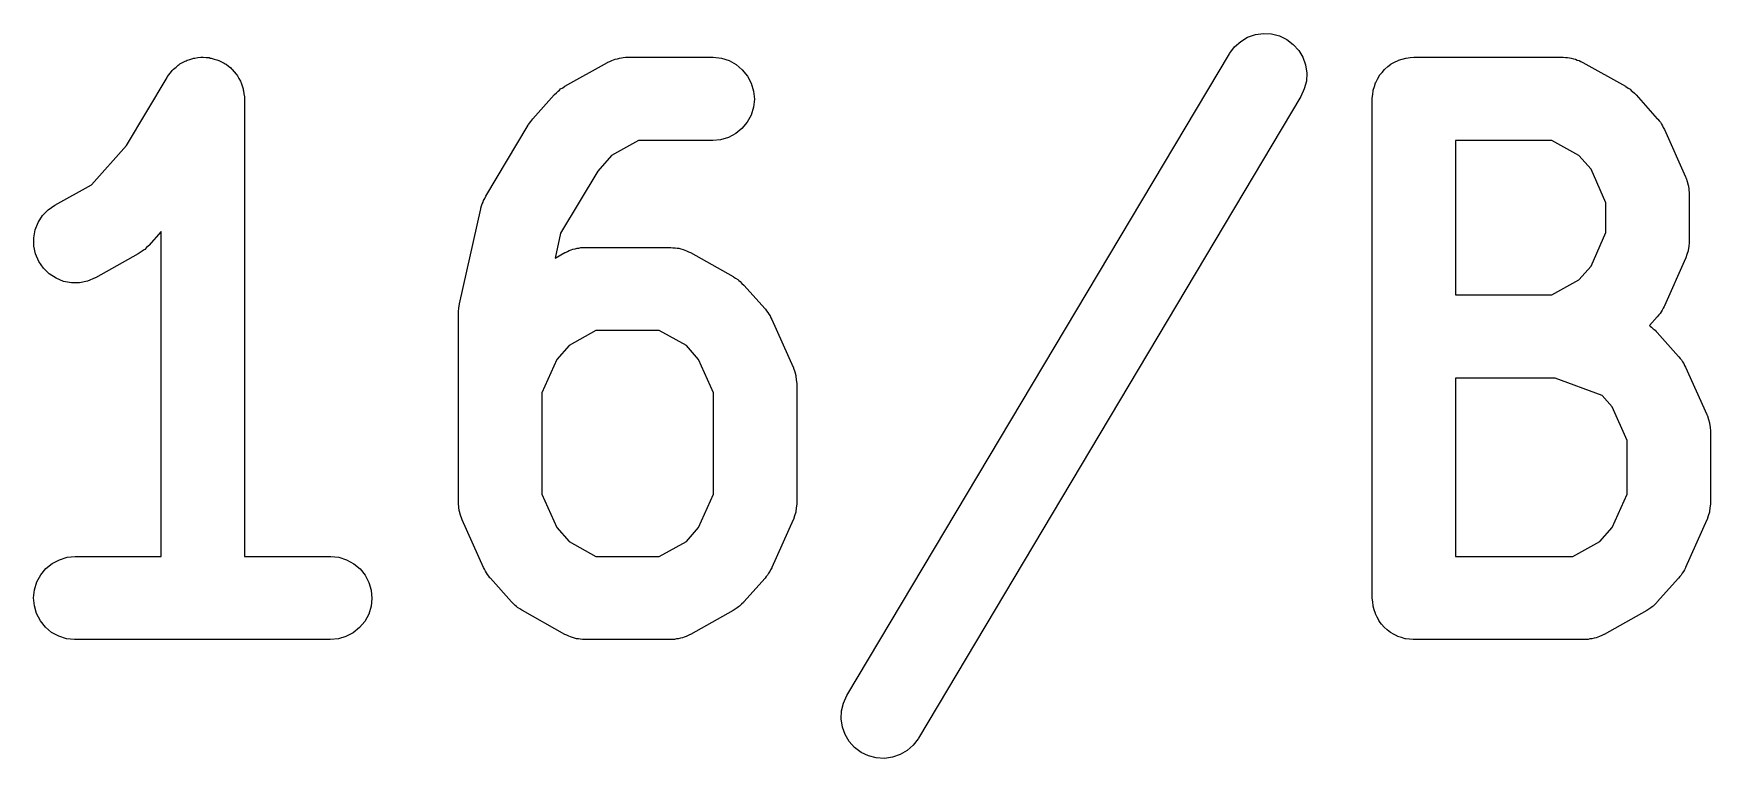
# Model space of a CAD drawing. Header units: millimetres. Extents: x 17 to 402, y -127 to -24.
# Drawn here: x 30.952 to 33.47, y -56.774 to -55.685 of the extents above; entities that cross this region are included whole.
import ezdxf

# ---------------------------------------------------------------- set-up
doc = ezdxf.new("R2010")
doc.units = ezdxf.units.MM
doc.header["$LTSCALE"] = 25.4
doc.layers.add('BLACK', color=7, linetype='CONTINUOUS')

msp = doc.modelspace()

# ---------------------------------------------------------------- linework, layer by layer
at = {"layer": 'BLACK', "linetype": 'Continuous'}
for p, q in [((32.7647, -55.6969), (32.7751, -55.6905)), ((32.7751, -55.6905), (32.7868, -55.6865)), ((32.7868, -55.6865), (32.7988, -55.6849)), ((32.7988, -55.6849), (32.811, -55.6854)), ((32.811, -55.6854), (32.8229, -55.6885)), ((32.8229, -55.6885), (32.8338, -55.6938)), ((32.8338, -55.6938), (32.8435, -55.7012)), ((31.1991, -55.7212), (31.2036, -55.7205)), ((31.2036, -55.7205), (31.2052, -55.7207)), ((31.2052, -55.7207), (31.2067, -55.7205)), ((31.2067, -55.7205), (31.2113, -55.721)), ((31.2113, -55.721), (31.2158, -55.7212)), ((31.8351, -55.7215), (31.8376, -55.721)), ((31.8376, -55.721), (31.8409, -55.7207)), ((31.8409, -55.7207), (31.8442, -55.7205)), ((31.8442, -55.7205), (31.972, -55.7205)), ((31.972, -55.7205), (31.9728, -55.7205)), ((31.9728, -55.7205), (31.985, -55.722)), ((32.1734, -56.6796), (32.7477, -55.7154)), ((32.7477, -55.7154), (32.7482, -55.7146)), ((32.7482, -55.7146), (32.7556, -55.705)), ((32.7556, -55.705), (32.7647, -55.6969)), ((32.8435, -55.7012), (32.8519, -55.7103)), ((32.8519, -55.7103), (32.8579, -55.7207)), ((32.8579, -55.7207), (32.862, -55.7322)), ((33.0131, -55.7218), (33.019, -55.721)), ((33.019, -55.721), (33.0248, -55.7205)), ((33.0248, -55.7205), (33.2481, -55.7205)), ((33.2481, -55.7205), (33.2489, -55.7205)), ((33.2489, -55.7205), (33.2522, -55.721)), ((33.2522, -55.721), (33.2555, -55.721)), ((33.2555, -55.721), (33.2583, -55.7215)), ((31.1546, -55.7477), (31.1577, -55.7441)), ((31.1577, -55.7441), (31.1602, -55.7406)), ((31.1602, -55.7406), (31.1615, -55.7395)), ((31.1615, -55.7395), (31.1625, -55.7383)), ((31.1625, -55.7383), (31.1661, -55.7355)), ((31.1661, -55.7355), (31.1694, -55.7324)), ((31.1694, -55.7324), (31.1709, -55.7317)), ((31.1709, -55.7317), (31.1719, -55.7306)), ((31.1719, -55.7306), (31.176, -55.7286)), ((31.176, -55.7286), (31.18, -55.7263)), ((31.18, -55.7263), (31.1813, -55.7258)), ((31.1813, -55.7258), (31.1828, -55.7251)), ((31.1828, -55.7251), (31.1871, -55.7238)), ((31.1871, -55.7238), (31.1915, -55.7223)), ((31.1915, -55.7223), (31.193, -55.722)), ((31.193, -55.722), (31.1945, -55.7218)), ((31.1945, -55.7218), (31.1991, -55.7212)), ((31.2158, -55.7212), (31.2174, -55.7218)), ((31.2174, -55.7218), (31.2189, -55.7218)), ((31.2189, -55.7218), (31.2232, -55.7233)), ((31.2232, -55.7233), (31.2275, -55.7243)), ((31.2275, -55.7243), (31.229, -55.7251)), ((31.229, -55.7251), (31.2303, -55.7253)), ((31.2303, -55.7253), (31.2344, -55.7276)), ((31.2344, -55.7276), (31.2384, -55.7296)), ((31.2384, -55.7296), (31.2397, -55.7304)), ((31.2397, -55.7304), (31.2412, -55.7312)), ((31.2412, -55.7312), (31.2448, -55.7342)), ((31.2448, -55.7342), (31.2484, -55.7367)), ((31.2484, -55.7367), (31.2494, -55.738)), ((31.2494, -55.738), (31.2506, -55.739)), ((31.2506, -55.739), (31.2534, -55.7426)), ((31.2534, -55.7426), (31.2565, -55.7459)), ((31.2565, -55.7459), (31.2572, -55.7472)), ((31.75, -55.7642), (31.8138, -55.7286)), ((31.8138, -55.7286), (31.8145, -55.7281)), ((31.8145, -55.7281), (31.8176, -55.7268)), ((31.8176, -55.7268), (31.8204, -55.7253)), ((31.8204, -55.7253), (31.8232, -55.7246)), ((31.8232, -55.7246), (31.8257, -55.7233)), ((31.8257, -55.7233), (31.829, -55.7228)), ((31.829, -55.7228), (31.832, -55.7218)), ((31.832, -55.7218), (31.8351, -55.7215)), ((31.985, -55.722), (31.9966, -55.7256)), ((31.9966, -55.7256), (32.0073, -55.7314)), ((32.0073, -55.7314), (32.0164, -55.7393)), ((32.0164, -55.7393), (32.0243, -55.7489)), ((32.862, -55.7322), (32.8638, -55.7444)), ((32.8638, -55.7444), (32.8633, -55.7563)), ((32.9733, -55.7477), (32.9771, -55.7433)), ((32.9771, -55.7433), (32.9806, -55.7388)), ((32.9806, -55.7388), (32.9809, -55.7385)), ((32.9809, -55.7385), (32.9811, -55.7383)), ((32.9811, -55.7383), (32.9857, -55.7347)), ((32.9857, -55.7347), (32.9903, -55.7309)), ((32.9903, -55.7309), (32.9905, -55.7306)), ((32.9903, -55.7309), (32.9903, -55.7309)), ((32.9905, -55.7306), (32.9959, -55.7281)), ((32.9959, -55.7281), (33.001, -55.7253)), ((33.001, -55.7253), (33.0012, -55.7253)), ((33.0012, -55.7253), (33.0015, -55.7251)), ((33.0015, -55.7251), (33.007, -55.7235)), ((33.007, -55.7235), (33.0126, -55.7218)), ((33.0126, -55.7218), (33.0129, -55.7218)), ((33.0129, -55.7218), (33.0131, -55.7218)), ((33.2583, -55.7215), (33.261, -55.722)), ((33.261, -55.722), (33.2643, -55.7228)), ((33.2643, -55.7228), (33.2674, -55.7235)), ((33.2674, -55.7235), (33.2699, -55.7248)), ((33.2699, -55.7248), (33.2727, -55.7256)), ((33.2727, -55.7256), (33.2755, -55.7271)), ((33.2755, -55.7271), (33.2786, -55.7286)), ((33.2786, -55.7286), (33.3423, -55.7642)), ((31.0919, -55.8531), (31.1526, -55.751)), ((31.1526, -55.751), (31.1528, -55.7502)), ((31.1528, -55.7502), (31.1539, -55.7492)), ((31.1539, -55.7492), (31.1546, -55.7477)), ((31.2572, -55.7472), (31.2583, -55.7484)), ((31.2583, -55.7484), (31.2603, -55.7525)), ((31.2603, -55.7525), (31.2628, -55.7563)), ((31.2628, -55.7563), (31.2633, -55.7578)), ((31.2633, -55.7578), (31.2641, -55.7591)), ((31.2641, -55.7591), (31.2654, -55.7637)), ((31.2654, -55.7637), (31.2669, -55.768)), ((31.2669, -55.768), (31.2671, -55.7695)), ((31.2671, -55.7695), (31.2674, -55.7708)), ((31.2674, -55.7708), (31.2679, -55.7754)), ((31.7373, -55.7738), (31.7398, -55.7713)), ((31.7398, -55.7713), (31.7419, -55.7698)), ((31.7419, -55.7698), (31.7436, -55.7682)), ((31.7436, -55.7682), (31.747, -55.7665)), ((31.747, -55.7665), (31.75, -55.7642)), ((32.0243, -55.7489), (32.0299, -55.7596)), ((32.0299, -55.7596), (32.0332, -55.7713)), ((32.0332, -55.7713), (32.0345, -55.7835)), ((32.8602, -55.7682), (32.8552, -55.7794)), ((32.8633, -55.7563), (32.8602, -55.7682)), ((32.9629, -55.7764), (32.9636, -55.7705)), ((32.9636, -55.77), (32.9654, -55.7644)), ((32.9636, -55.7703), (32.9636, -55.77)), ((32.9636, -55.7705), (32.9636, -55.7703)), ((32.9654, -55.7644), (32.9672, -55.7588)), ((32.9672, -55.7586), (32.9674, -55.7583)), ((32.9672, -55.7588), (32.9672, -55.7586)), ((32.9674, -55.7583), (32.9702, -55.7533)), ((32.9702, -55.7533), (32.973, -55.7482)), ((32.973, -55.7479), (32.9733, -55.7477)), ((32.973, -55.7482), (32.973, -55.7479)), ((33.3423, -55.7642), (33.3431, -55.7647)), ((33.3431, -55.7647), (33.3464, -55.767)), ((33.3464, -55.767), (33.3494, -55.7687)), ((33.3494, -55.7687), (33.3512, -55.7705)), ((33.3512, -55.7705), (33.353, -55.7718)), ((31.2679, -55.7754), (31.2687, -55.7799)), ((31.2687, -55.7799), (31.2687, -55.7814)), ((31.2687, -55.7814), (31.2687, -55.783)), ((31.2687, -55.783), (31.2687, -56.4706)), ((31.702, -55.8129), (31.734, -55.7771)), ((31.734, -55.7771), (31.7345, -55.7764)), ((31.7345, -55.7764), (31.7373, -55.7738)), ((32.0332, -55.7957), (32.0297, -55.8074)), ((32.0345, -55.7835), (32.0332, -55.7957)), ((32.8552, -55.7794), (32.2809, -56.7436)), ((32.9623, -55.7822), (32.9629, -55.7764)), ((32.9623, -55.7825), (32.9623, -55.7822)), ((32.9623, -55.7827), (32.9623, -55.7825)), ((32.9623, -55.783), (32.9623, -55.7827)), ((32.9623, -55.7827), (32.9623, -55.7827)), ((32.9623, -56.533), (32.9623, -55.783)), ((33.353, -55.7718), (33.3558, -55.7746)), ((33.3558, -55.7746), (33.3586, -55.7771)), ((33.3586, -55.7771), (33.3903, -55.8129)), ((31.6949, -55.8226), (31.6954, -55.8218)), ((31.6954, -55.8218), (31.6987, -55.8173)), ((31.6987, -55.8173), (31.702, -55.8129)), ((32.0238, -55.818), (32.0159, -55.8274)), ((32.0297, -55.8074), (32.0238, -55.818)), ((33.3903, -55.8129), (33.3911, -55.8135)), ((33.3911, -55.8135), (33.3929, -55.816)), ((33.3929, -55.816), (33.3949, -55.8183)), ((33.3949, -55.8183), (33.3964, -55.8211)), ((33.3964, -55.8211), (33.398, -55.8234)), ((31.6311, -55.9295), (31.6949, -55.8226)), ((31.8605, -55.8455), (31.8201, -55.8681)), ((31.972, -55.8455), (31.8605, -55.8455)), ((31.9839, -55.8444), (31.972, -55.8455)), ((31.9956, -55.8409), (31.9839, -55.8444)), ((32.0065, -55.835), (31.9956, -55.8409)), ((32.0159, -55.8274), (32.0065, -55.835)), ((33.0873, -55.8455), (33.0873, -56.0776)), ((33.2318, -55.8455), (33.0873, -55.8455)), ((33.2722, -55.8681), (33.2318, -55.8455)), ((33.398, -55.8234), (33.3992, -55.8262)), ((33.3992, -55.8262), (33.401, -55.8289)), ((33.401, -55.8289), (33.4327, -55.9003)), ((31.0391, -55.9123), (31.0919, -55.8531)), ((31.8201, -55.8681), (31.7993, -55.8917)), ((33.2908, -55.8889), (33.2722, -55.8681)), ((31.7993, -55.8917), (31.7436, -55.9849)), ((33.3131, -55.9392), (33.2908, -55.8889)), ((30.9842, -55.9427), (31.0391, -55.9123)), ((33.4327, -55.9003), (33.4333, -55.9011)), ((33.4333, -55.9011), (33.4333, -55.9016)), ((33.4333, -55.9016), (33.4335, -55.9021)), ((33.4335, -55.9021), (33.435, -55.9074)), ((33.435, -55.9074), (33.4368, -55.9128)), ((33.4368, -55.9128), (33.4368, -55.9133)), ((33.4368, -55.9133), (33.4371, -55.9138)), ((33.4371, -55.9138), (33.4376, -55.9194)), ((33.4376, -55.9194), (33.4383, -55.925)), ((30.9743, -55.9498), (30.9842, -55.9427)), ((31.6238, -55.9481), (31.624, -55.9471)), ((31.624, -55.9471), (31.625, -55.944)), ((31.625, -55.944), (31.6258, -55.9407)), ((31.6258, -55.9407), (31.6271, -55.9382)), ((31.6271, -55.9382), (31.6278, -55.9356)), ((31.6278, -55.9356), (31.6296, -55.9326)), ((31.6296, -55.9326), (31.6311, -55.9295)), ((33.3131, -55.9839), (33.3131, -55.9392)), ((33.4383, -55.925), (33.4381, -55.9255)), ((33.4381, -55.9255), (33.4383, -55.926)), ((33.4383, -55.926), (33.4383, -55.9973)), ((30.9547, -55.9801), (30.959, -55.9689)), ((30.959, -55.9689), (30.9656, -55.9585)), ((30.9656, -55.9585), (30.9743, -55.9498)), ((31.5918, -56.0908), (31.6238, -55.9481)), ((30.9524, -55.992), (30.9547, -55.9801)), ((30.9527, -56.0042), (30.9524, -55.992)), ((31.1437, -55.9826), (31.1252, -56.0032)), ((31.1437, -56.4706), (31.1437, -55.9826)), ((31.7436, -55.9849), (31.7353, -56.0225)), ((33.2908, -56.0344), (33.3131, -55.9839)), ((33.4383, -55.9981), (33.4381, -55.9986)), ((33.4383, -55.9973), (33.4383, -55.9981)), ((30.9552, -56.0161), (30.9527, -56.0042)), ((30.9601, -56.0276), (30.9552, -56.0161)), ((31.1092, -56.0161), (31.0454, -56.052)), ((31.1122, -56.0139), (31.1092, -56.0161)), ((31.1155, -56.0121), (31.1122, -56.0139)), ((31.1173, -56.0106), (31.1155, -56.0121)), ((31.1191, -56.0093), (31.1173, -56.0106)), ((31.1219, -56.0065), (31.1191, -56.0093)), ((31.1247, -56.004), (31.1219, -56.0065)), ((31.1252, -56.0032), (31.1247, -56.004)), ((31.7353, -56.0225), (31.75, -56.0141)), ((31.75, -56.0141), (31.7508, -56.0139)), ((31.7508, -56.0139), (31.7538, -56.0126)), ((31.7538, -56.0126), (31.7566, -56.0111)), ((31.7566, -56.0111), (31.7594, -56.01)), ((31.7594, -56.01), (31.7619, -56.009)), ((31.7619, -56.009), (31.7652, -56.0083)), ((31.7652, -56.0083), (31.7683, -56.0075)), ((31.7683, -56.0075), (31.7711, -56.0073)), ((31.7711, -56.0073), (31.7739, -56.0065)), ((31.7739, -56.0065), (31.7772, -56.0065)), ((31.7772, -56.0065), (31.7805, -56.0062)), ((31.7805, -56.0062), (31.908, -56.0062)), ((31.908, -56.0062), (31.909, -56.0062)), ((31.909, -56.0062), (31.9123, -56.0067)), ((31.9123, -56.0067), (31.9156, -56.0067)), ((31.9156, -56.0067), (31.9184, -56.0073)), ((31.9184, -56.0073), (31.9212, -56.0075)), ((31.9212, -56.0075), (31.9242, -56.0085)), ((31.9242, -56.0085), (31.9275, -56.0093)), ((31.9275, -56.0093), (31.9301, -56.0106)), ((31.9301, -56.0106), (31.9326, -56.0113)), ((31.9326, -56.0113), (31.9357, -56.0128)), ((31.9357, -56.0128), (31.9387, -56.0141)), ((31.9387, -56.0141), (32.0025, -56.0499)), ((33.4327, -56.0227), (33.401, -56.0941)), ((33.433, -56.0222), (33.4327, -56.0227)), ((33.4333, -56.022), (33.433, -56.0222)), ((33.4348, -56.0167), (33.4333, -56.022)), ((33.4366, -56.0113), (33.4348, -56.0167)), ((33.4368, -56.0108), (33.4366, -56.0113)), ((33.4376, -56.0047), (33.4368, -56.0103)), ((33.4368, -56.0103), (33.4368, -56.0108)), ((33.4381, -55.9991), (33.4376, -56.0047)), ((33.4381, -55.9986), (33.4381, -55.9991)), ((30.9669, -56.0375), (30.9601, -56.0276)), ((30.9756, -56.0461), (30.9669, -56.0375)), ((30.986, -56.0527), (30.9756, -56.0461)), ((33.2722, -56.055), (33.2908, -56.0344)), ((30.9971, -56.0573), (30.986, -56.0527)), ((31.0091, -56.0596), (30.9971, -56.0573)), ((31.0213, -56.0596), (31.0091, -56.0596)), ((31.0332, -56.057), (31.0213, -56.0596)), ((31.0446, -56.0522), (31.0332, -56.057)), ((31.0454, -56.052), (31.0446, -56.0522)), ((32.0025, -56.0499), (32.0032, -56.0504)), ((32.0032, -56.0504), (32.0063, -56.0525)), ((32.0063, -56.0525), (32.0096, -56.0545)), ((32.0096, -56.0545), (32.0114, -56.056)), ((32.0114, -56.056), (32.0131, -56.0575)), ((32.0131, -56.0575), (32.0157, -56.0603)), ((32.0157, -56.0603), (32.0185, -56.0629)), ((32.0185, -56.0629), (32.0505, -56.0984)), ((33.2318, -56.0776), (33.2722, -56.055)), ((31.5905, -56.103), (31.591, -56.0972)), ((31.591, -56.0972), (31.5918, -56.0916)), ((31.5918, -56.0911), (31.5918, -56.0908)), ((31.5918, -56.0916), (31.5918, -56.0911)), ((32.0505, -56.0984), (32.051, -56.0992)), ((33.0873, -56.0776), (33.2318, -56.0776)), ((33.399, -56.0977), (33.3977, -56.1005)), ((33.4005, -56.0951), (33.399, -56.0977)), ((33.401, -56.0941), (33.4005, -56.0951)), ((31.5905, -56.1033), (31.5905, -56.103)), ((31.5905, -56.1035), (31.5905, -56.1033)), ((31.5905, -56.1045), (31.5905, -56.1035)), ((31.5905, -56.3903), (31.5905, -56.1045)), ((32.051, -56.0992), (32.0528, -56.1017)), ((32.0528, -56.1017), (32.0548, -56.104)), ((32.0548, -56.104), (32.0563, -56.1068)), ((32.0563, -56.1068), (32.0581, -56.1091)), ((32.0581, -56.1091), (32.0594, -56.1119)), ((32.0594, -56.1119), (32.0609, -56.1147)), ((32.0609, -56.1147), (32.0929, -56.1861)), ((33.3903, -56.1104), (33.3784, -56.1238)), ((33.3784, -56.1238), (33.3794, -56.1246)), ((33.3924, -56.1078), (33.3903, -56.1104)), ((33.3944, -56.1056), (33.3924, -56.1078)), ((33.3959, -56.103), (33.3944, -56.1056)), ((33.3977, -56.1005), (33.3959, -56.103)), ((31.7967, -56.1312), (31.7564, -56.1538)), ((31.8917, -56.1312), (31.7967, -56.1312)), ((31.9324, -56.1538), (31.8917, -56.1312)), ((33.3794, -56.1246), (33.3814, -56.1259)), ((33.3814, -56.1259), (33.3842, -56.1284)), ((33.3842, -56.1284), (33.387, -56.1307)), ((33.387, -56.1307), (33.3886, -56.1325)), ((33.3886, -56.1325), (33.3903, -56.1343)), ((33.3903, -56.1343), (33.4223, -56.1701)), ((31.7564, -56.1538), (31.7378, -56.1746)), ((31.9507, -56.1746), (31.9324, -56.1538)), ((33.4223, -56.1701), (33.4228, -56.1706)), ((33.4228, -56.1706), (33.4246, -56.1731)), ((33.4246, -56.1731), (33.4267, -56.1754)), ((31.7378, -56.1746), (31.7155, -56.2249)), ((31.9733, -56.2249), (31.9507, -56.1746)), ((32.0929, -56.1861), (32.0932, -56.1868)), ((32.0932, -56.1868), (32.0934, -56.1873)), ((32.0934, -56.1873), (32.0934, -56.1878)), ((32.0934, -56.1878), (32.0952, -56.1932)), ((32.0952, -56.1932), (32.097, -56.1985)), ((32.097, -56.1985), (32.097, -56.199)), ((32.097, -56.199), (32.097, -56.1995)), ((32.097, -56.1995), (32.0975, -56.2051)), ((33.4267, -56.1754), (33.4282, -56.1782)), ((33.4282, -56.1782), (33.43, -56.1805)), ((33.43, -56.1805), (33.4312, -56.1835)), ((33.4312, -56.1835), (33.4327, -56.1861)), ((33.4327, -56.1861), (33.4648, -56.2574)), ((32.0975, -56.2051), (32.0982, -56.2107)), ((32.0982, -56.2107), (32.0982, -56.2112)), ((32.0982, -56.2112), (32.0982, -56.2117)), ((32.0982, -56.2117), (32.0982, -56.3903)), ((33.0873, -56.2026), (33.0873, -56.4706)), ((33.2369, -56.2026), (33.0873, -56.2026)), ((33.3075, -56.229), (33.2369, -56.2026)), ((31.7155, -56.2249), (31.7155, -56.3768)), ((31.9733, -56.3768), (31.9733, -56.2249)), ((33.3225, -56.246), (33.3075, -56.229)), ((33.3451, -56.2963), (33.3225, -56.246)), ((33.4648, -56.2574), (33.465, -56.2585)), ((33.465, -56.2585), (33.4653, -56.2587)), ((33.4653, -56.2587), (33.4655, -56.2592)), ((33.4655, -56.2592), (33.467, -56.2646)), ((33.467, -56.2646), (33.4688, -56.2699)), ((33.4688, -56.2699), (33.4688, -56.2704)), ((33.4688, -56.2704), (33.4688, -56.2709)), ((33.4688, -56.2709), (33.4696, -56.2765)), ((33.3451, -56.3768), (33.3451, -56.2963)), ((33.4696, -56.2765), (33.4701, -56.2821)), ((33.4701, -56.2821), (33.4701, -56.2826)), ((33.4701, -56.2826), (33.4701, -56.2831)), ((33.4701, -56.2831), (33.4701, -56.3903)), ((31.5905, -56.3905), (31.5905, -56.3903)), ((31.5905, -56.391), (31.5905, -56.3905)), ((31.591, -56.3966), (31.5905, -56.391)), ((31.5915, -56.4022), (31.591, -56.3966)), ((31.7155, -56.3768), (31.7378, -56.4271)), ((31.9507, -56.4271), (31.9733, -56.3768)), ((32.0975, -56.3977), (32.097, -56.4032)), ((32.0982, -56.3921), (32.0975, -56.3977)), ((32.0982, -56.3903), (32.0982, -56.391)), ((32.0982, -56.391), (32.0982, -56.3916)), ((32.0982, -56.3916), (32.0982, -56.3921)), ((33.3225, -56.4271), (33.3451, -56.3768)), ((33.4693, -56.3977), (33.4688, -56.4032)), ((33.4701, -56.3921), (33.4693, -56.3977)), ((33.4701, -56.3903), (33.4701, -56.391)), ((33.4701, -56.391), (33.4701, -56.3916)), ((33.4701, -56.3916), (33.4701, -56.3921)), ((31.5918, -56.4027), (31.5915, -56.4022)), ((31.5918, -56.4032), (31.5918, -56.4027)), ((31.5935, -56.4086), (31.5918, -56.4032)), ((31.5951, -56.4139), (31.5935, -56.4086)), ((31.5953, -56.4144), (31.5951, -56.4139)), ((31.5956, -56.4149), (31.5953, -56.4144)), ((31.5958, -56.4157), (31.5956, -56.4149)), ((31.6278, -56.4871), (31.5958, -56.4157)), ((32.0929, -56.4157), (32.0609, -56.4871)), ((32.0932, -56.4149), (32.0929, -56.4152)), ((32.0929, -56.4152), (32.0929, -56.4157)), ((32.0949, -56.4093), (32.0932, -56.4149)), ((32.0967, -56.404), (32.0949, -56.4093)), ((32.097, -56.4032), (32.0967, -56.4035)), ((32.0967, -56.4035), (32.0967, -56.404)), ((33.4648, -56.4157), (33.4327, -56.4871)), ((33.465, -56.4149), (33.4648, -56.4152)), ((33.4648, -56.4152), (33.4648, -56.4157)), ((33.4668, -56.4093), (33.465, -56.4149)), ((33.4686, -56.404), (33.4668, -56.4093)), ((33.4688, -56.4032), (33.4686, -56.4037)), ((33.4686, -56.4037), (33.4686, -56.404)), ((31.7378, -56.4271), (31.7564, -56.4479)), ((31.7564, -56.4479), (31.7967, -56.4706)), ((31.8917, -56.4706), (31.9324, -56.4479)), ((31.9324, -56.4479), (31.9507, -56.4271)), ((33.2636, -56.4706), (33.3042, -56.4479)), ((33.3042, -56.4479), (33.3225, -56.4271)), ((30.9801, -56.481), (30.991, -56.4754)), ((30.991, -56.4754), (31.0027, -56.4718)), ((31.0027, -56.4718), (31.0147, -56.4706)), ((31.0147, -56.4706), (31.1437, -56.4706)), ((31.2687, -56.4706), (31.3977, -56.4706)), ((31.3977, -56.4706), (31.3985, -56.4706)), ((31.3985, -56.4706), (31.4107, -56.4718)), ((31.4107, -56.4718), (31.4223, -56.4756)), ((31.4223, -56.4756), (31.433, -56.4815)), ((31.7967, -56.4706), (31.8917, -56.4706)), ((33.0873, -56.4706), (33.2636, -56.4706)), ((30.9573, -56.5089), (30.9629, -56.498)), ((30.9629, -56.498), (30.9707, -56.4886)), ((30.9707, -56.4886), (30.9801, -56.481)), ((31.433, -56.4815), (31.4424, -56.4893)), ((31.4424, -56.4893), (31.45, -56.4987)), ((31.45, -56.4987), (31.4556, -56.5097)), ((31.6293, -56.4899), (31.6278, -56.4871)), ((31.6306, -56.4926), (31.6293, -56.4899)), ((31.6321, -56.4952), (31.6306, -56.4926)), ((31.6337, -56.4977), (31.6321, -56.4952)), ((31.6357, -56.5), (31.6337, -56.4977)), ((31.6375, -56.5026), (31.6357, -56.5)), ((32.0523, -56.5008), (32.0505, -56.5033)), ((32.0543, -56.4985), (32.0523, -56.5008)), ((32.0558, -56.4957), (32.0543, -56.4985)), ((32.0576, -56.4934), (32.0558, -56.4957)), ((32.0589, -56.4906), (32.0576, -56.4934)), ((32.0606, -56.4878), (32.0589, -56.4906)), ((32.0609, -56.4871), (32.0606, -56.4878)), ((33.4241, -56.5008), (33.4223, -56.5033)), ((33.4261, -56.4985), (33.4241, -56.5008)), ((33.4277, -56.4957), (33.4261, -56.4985)), ((33.4294, -56.4934), (33.4277, -56.4957)), ((33.431, -56.4906), (33.4294, -56.4934)), ((33.4325, -56.4878), (33.431, -56.4906)), ((33.4327, -56.4871), (33.4325, -56.4878)), ((30.9522, -56.5325), (30.9535, -56.5206)), ((30.9535, -56.5206), (30.9573, -56.5089)), ((31.4556, -56.5097), (31.4589, -56.5214)), ((31.4589, -56.5214), (31.4602, -56.5335)), ((31.6382, -56.5033), (31.6375, -56.5026)), ((31.67, -56.5389), (31.6382, -56.5033)), ((32.0505, -56.5033), (32.0185, -56.5389)), ((33.4223, -56.5033), (33.3903, -56.5389)), ((30.9535, -56.5447), (30.9522, -56.5325)), ((30.9568, -56.5564), (30.9535, -56.5447)), ((31.4589, -56.5455), (31.4554, -56.5572)), ((31.4602, -56.5335), (31.4589, -56.5455)), ((31.6728, -56.5417), (31.67, -56.5389)), ((31.6756, -56.5442), (31.6728, -56.5417)), ((31.6774, -56.5457), (31.6756, -56.5442)), ((31.6791, -56.5473), (31.6774, -56.5457)), ((31.6822, -56.5493), (31.6791, -56.5473)), ((31.6855, -56.5513), (31.6822, -56.5493)), ((31.6862, -56.5518), (31.6855, -56.5513)), ((31.75, -56.5876), (31.6862, -56.5518)), ((32.0025, -56.5518), (31.9387, -56.5876)), ((32.0055, -56.5498), (32.0025, -56.5518)), ((32.0088, -56.5478), (32.0055, -56.5498)), ((32.0106, -56.5462), (32.0088, -56.5478)), ((32.0124, -56.545), (32.0106, -56.5462)), ((32.0152, -56.5422), (32.0124, -56.545)), ((32.018, -56.5396), (32.0152, -56.5422)), ((32.0185, -56.5389), (32.018, -56.5396)), ((32.9629, -56.5389), (32.9623, -56.533)), ((32.9634, -56.5447), (32.9629, -56.5389)), ((32.9634, -56.545), (32.9634, -56.5447)), ((32.9634, -56.5452), (32.9634, -56.545)), ((32.9651, -56.5508), (32.9634, -56.5452)), ((32.9669, -56.5564), (32.9651, -56.5508)), ((33.3743, -56.5518), (33.3106, -56.5876)), ((33.3774, -56.5498), (33.3743, -56.5518)), ((33.3807, -56.5478), (33.3774, -56.5498)), ((33.3825, -56.5462), (33.3807, -56.5478)), ((33.3842, -56.545), (33.3825, -56.5462)), ((33.387, -56.5422), (33.3842, -56.545)), ((33.3898, -56.5396), (33.387, -56.5422)), ((33.3903, -56.5389), (33.3898, -56.5396)), ((30.9626, -56.5673), (30.9568, -56.5564)), ((30.9702, -56.5767), (30.9626, -56.5673)), ((30.9794, -56.5846), (30.9702, -56.5767)), ((31.4495, -56.5681), (31.4416, -56.5775)), ((31.4554, -56.5572), (31.4495, -56.5681)), ((32.9669, -56.5567), (32.9669, -56.5564)), ((32.9669, -56.5569), (32.9669, -56.5567)), ((32.9697, -56.562), (32.9669, -56.5569)), ((32.9725, -56.5673), (32.9697, -56.562)), ((32.9728, -56.5676), (32.9725, -56.5673)), ((32.9725, -56.5673), (32.9725, -56.5673)), ((32.9763, -56.5722), (32.9728, -56.5676)), ((32.9801, -56.5767), (32.9763, -56.5722)), ((32.9804, -56.577), (32.9801, -56.5767)), ((32.9849, -56.5808), (32.9804, -56.577)), ((32.9804, -56.577), (32.9804, -56.577)), ((30.99, -56.5904), (30.9794, -56.5846)), ((31.0017, -56.5942), (30.99, -56.5904)), ((31.0139, -56.5955), (31.0017, -56.5942)), ((31.0147, -56.5955), (31.0139, -56.5955)), ((31.3977, -56.5955), (31.0147, -56.5955)), ((31.4099, -56.5942), (31.3977, -56.5955)), ((31.4213, -56.5907), (31.4099, -56.5942)), ((31.4322, -56.5851), (31.4213, -56.5907)), ((31.4416, -56.5775), (31.4322, -56.5851)), ((31.753, -56.5889), (31.75, -56.5876)), ((31.7558, -56.5904), (31.753, -56.5889)), ((31.7586, -56.5915), (31.7558, -56.5904)), ((31.7612, -56.5925), (31.7586, -56.5915)), ((31.7645, -56.5932), (31.7612, -56.5925)), ((31.7675, -56.5942), (31.7645, -56.5932)), ((31.7703, -56.5945), (31.7675, -56.5942)), ((31.7731, -56.595), (31.7703, -56.5945)), ((31.7764, -56.5953), (31.7731, -56.595)), ((31.7797, -56.5955), (31.7764, -56.5953)), ((31.7805, -56.5955), (31.7797, -56.5955)), ((31.908, -56.5955), (31.7805, -56.5955)), ((31.9113, -56.5953), (31.908, -56.5955)), ((31.9146, -56.5953), (31.9113, -56.5953)), ((31.9174, -56.5945), (31.9146, -56.5953)), ((31.9202, -56.5942), (31.9174, -56.5945)), ((31.9235, -56.5935), (31.9202, -56.5942)), ((31.9265, -56.5927), (31.9235, -56.5935)), ((31.9293, -56.5917), (31.9265, -56.5927)), ((31.9319, -56.5907), (31.9293, -56.5917)), ((31.9349, -56.5892), (31.9319, -56.5907)), ((31.938, -56.5879), (31.9349, -56.5892)), ((31.9387, -56.5876), (31.938, -56.5879)), ((32.9895, -56.5846), (32.9849, -56.5808)), ((32.9898, -56.5846), (32.9895, -56.5846)), ((32.9898, -56.5849), (32.9898, -56.5846)), ((32.9951, -56.5876), (32.9898, -56.5849)), ((33.0002, -56.5904), (32.9951, -56.5876)), ((33.0004, -56.5904), (33.0002, -56.5904)), ((33.0004, -56.5907), (33.0004, -56.5904)), ((33.006, -56.5925), (33.0004, -56.5907)), ((33.0119, -56.5942), (33.006, -56.5925)), ((33.0121, -56.5942), (33.0119, -56.5942)), ((33.0119, -56.5942), (33.0119, -56.5942)), ((33.018, -56.5948), (33.0121, -56.5942)), ((33.0238, -56.5955), (33.018, -56.5948)), ((33.0243, -56.5955), (33.0238, -56.5955)), ((33.0248, -56.5955), (33.0243, -56.5955)), ((33.0243, -56.5955), (33.0243, -56.5955)), ((33.0243, -56.5955), (33.0243, -56.5955)), ((33.2801, -56.5955), (33.0248, -56.5955)), ((33.2834, -56.5953), (33.2801, -56.5955)), ((33.2867, -56.5953), (33.2834, -56.5953)), ((33.2892, -56.5945), (33.2867, -56.5953)), ((33.292, -56.5942), (33.2892, -56.5945)), ((33.2953, -56.5935), (33.292, -56.5942)), ((33.2986, -56.5927), (33.2953, -56.5935)), ((33.3012, -56.5917), (33.2986, -56.5927)), ((33.3037, -56.5907), (33.3012, -56.5917)), ((33.3068, -56.5892), (33.3037, -56.5907)), ((33.3098, -56.5879), (33.3068, -56.5892)), ((33.3106, -56.5876), (33.3098, -56.5879)), ((32.1648, -56.7146), (32.1653, -56.7025)), ((32.1653, -56.7025), (32.1683, -56.6908)), ((32.1683, -56.6908), (32.1734, -56.6796)), ((32.1666, -56.7268), (32.1648, -56.7146)), ((32.1706, -56.7383), (32.1666, -56.7268)), ((32.177, -56.7487), (32.1706, -56.7383)), ((32.1851, -56.7578), (32.177, -56.7487)), ((32.2804, -56.7444), (32.273, -56.754)), ((32.2809, -56.7436), (32.2804, -56.7444)), ((32.1948, -56.7652), (32.1851, -56.7578)), ((32.2057, -56.7703), (32.1948, -56.7652)), ((32.2176, -56.7733), (32.2057, -56.7703)), ((32.2298, -56.7741), (32.2176, -56.7733)), ((32.242, -56.7723), (32.2298, -56.7741)), ((32.2534, -56.7682), (32.242, -56.7723)), ((32.2638, -56.7621), (32.2534, -56.7682)), ((32.273, -56.754), (32.2638, -56.7621))]:
    msp.add_line(p, q, dxfattribs=at)

doc.saveas('drawing.dxf')
